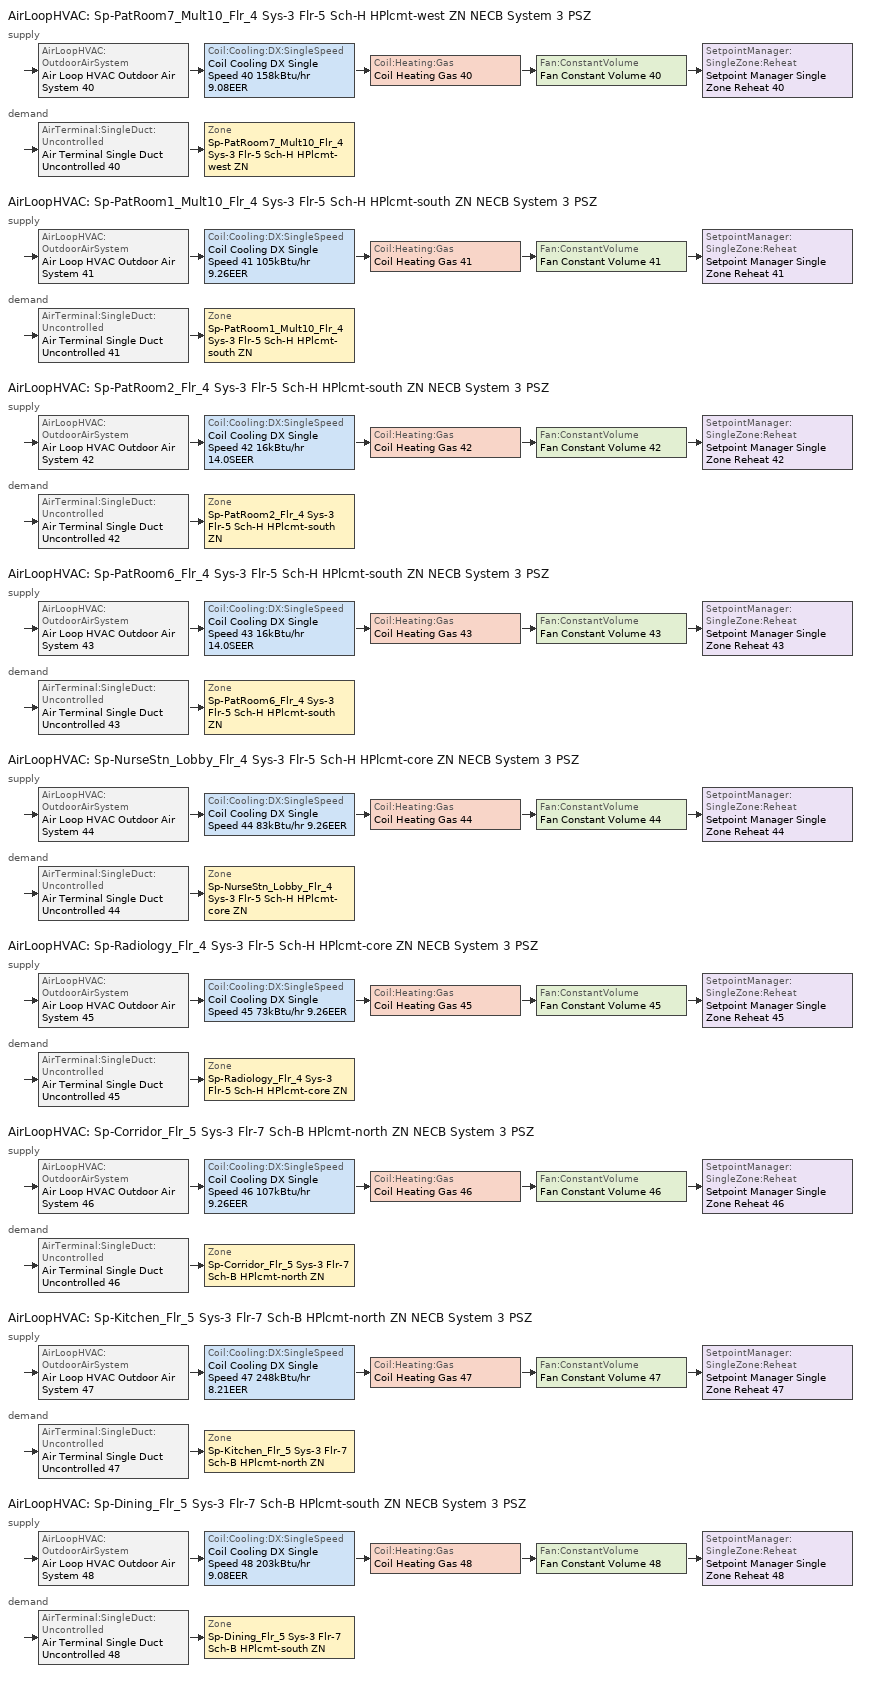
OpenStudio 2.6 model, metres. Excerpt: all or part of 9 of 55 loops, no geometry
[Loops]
AirLoopHVAC 'Sp-PatRoom7_Mult10_Flr_4 Sys-3 Flr-5 Sch-H HPlcmt-west ZN NECB System 3 PSZ'
 supply: AirLoopHVAC:OutdoorAirSystem 'Air Loop HVAC Outdoor Air System 40' > Coil:Cooling:DX:SingleSpeed 'Coil Cooling DX Single Speed 40 158kBtu/hr 9.08EER' > Coil:Heating:Gas 'Coil Heating Gas 40' > Fan:ConstantVolume 'Fan Constant Volume 40' > SetpointManager:SingleZone:Reheat 'Setpoint Manager Single Zone Reheat 40'
 demand: AirTerminal:SingleDuct:Uncontrolled 'Air Terminal Single Duct Uncontrolled 40' > Zone 'Sp-PatRoom7_Mult10_Flr_4 Sys-3 Flr-5 Sch-H HPlcmt-west ZN'
AirLoopHVAC 'Sp-PatRoom1_Mult10_Flr_4 Sys-3 Flr-5 Sch-H HPlcmt-south ZN NECB System 3 PSZ'
 supply: AirLoopHVAC:OutdoorAirSystem 'Air Loop HVAC Outdoor Air System 41' > Coil:Cooling:DX:SingleSpeed 'Coil Cooling DX Single Speed 41 105kBtu/hr 9.26EER' > Coil:Heating:Gas 'Coil Heating Gas 41' > Fan:ConstantVolume 'Fan Constant Volume 41' > SetpointManager:SingleZone:Reheat 'Setpoint Manager Single Zone Reheat 41'
 demand: AirTerminal:SingleDuct:Uncontrolled 'Air Terminal Single Duct Uncontrolled 41' > Zone 'Sp-PatRoom1_Mult10_Flr_4 Sys-3 Flr-5 Sch-H HPlcmt-south ZN'
AirLoopHVAC 'Sp-PatRoom2_Flr_4 Sys-3 Flr-5 Sch-H HPlcmt-south ZN NECB System 3 PSZ'
 supply: AirLoopHVAC:OutdoorAirSystem 'Air Loop HVAC Outdoor Air System 42' > Coil:Cooling:DX:SingleSpeed 'Coil Cooling DX Single Speed 42 16kBtu/hr 14.0SEER' > Coil:Heating:Gas 'Coil Heating Gas 42' > Fan:ConstantVolume 'Fan Constant Volume 42' > SetpointManager:SingleZone:Reheat 'Setpoint Manager Single Zone Reheat 42'
 demand: AirTerminal:SingleDuct:Uncontrolled 'Air Terminal Single Duct Uncontrolled 42' > Zone 'Sp-PatRoom2_Flr_4 Sys-3 Flr-5 Sch-H HPlcmt-south ZN'
AirLoopHVAC 'Sp-PatRoom6_Flr_4 Sys-3 Flr-5 Sch-H HPlcmt-south ZN NECB System 3 PSZ'
 supply: AirLoopHVAC:OutdoorAirSystem 'Air Loop HVAC Outdoor Air System 43' > Coil:Cooling:DX:SingleSpeed 'Coil Cooling DX Single Speed 43 16kBtu/hr 14.0SEER' > Coil:Heating:Gas 'Coil Heating Gas 43' > Fan:ConstantVolume 'Fan Constant Volume 43' > SetpointManager:SingleZone:Reheat 'Setpoint Manager Single Zone Reheat 43'
 demand: AirTerminal:SingleDuct:Uncontrolled 'Air Terminal Single Duct Uncontrolled 43' > Zone 'Sp-PatRoom6_Flr_4 Sys-3 Flr-5 Sch-H HPlcmt-south ZN'
AirLoopHVAC 'Sp-NurseStn_Lobby_Flr_4 Sys-3 Flr-5 Sch-H HPlcmt-core ZN NECB System 3 PSZ'
 supply: AirLoopHVAC:OutdoorAirSystem 'Air Loop HVAC Outdoor Air System 44' > Coil:Cooling:DX:SingleSpeed 'Coil Cooling DX Single Speed 44 83kBtu/hr 9.26EER' > Coil:Heating:Gas 'Coil Heating Gas 44' > Fan:ConstantVolume 'Fan Constant Volume 44' > SetpointManager:SingleZone:Reheat 'Setpoint Manager Single Zone Reheat 44'
 demand: AirTerminal:SingleDuct:Uncontrolled 'Air Terminal Single Duct Uncontrolled 44' > Zone 'Sp-NurseStn_Lobby_Flr_4 Sys-3 Flr-5 Sch-H HPlcmt-core ZN'
AirLoopHVAC 'Sp-Radiology_Flr_4 Sys-3 Flr-5 Sch-H HPlcmt-core ZN NECB System 3 PSZ'
 supply: AirLoopHVAC:OutdoorAirSystem 'Air Loop HVAC Outdoor Air System 45' > Coil:Cooling:DX:SingleSpeed 'Coil Cooling DX Single Speed 45 73kBtu/hr 9.26EER' > Coil:Heating:Gas 'Coil Heating Gas 45' > Fan:ConstantVolume 'Fan Constant Volume 45' > SetpointManager:SingleZone:Reheat 'Setpoint Manager Single Zone Reheat 45'
 demand: AirTerminal:SingleDuct:Uncontrolled 'Air Terminal Single Duct Uncontrolled 45' > Zone 'Sp-Radiology_Flr_4 Sys-3 Flr-5 Sch-H HPlcmt-core ZN'
AirLoopHVAC 'Sp-Corridor_Flr_5 Sys-3 Flr-7 Sch-B HPlcmt-north ZN NECB System 3 PSZ'
 supply: AirLoopHVAC:OutdoorAirSystem 'Air Loop HVAC Outdoor Air System 46' > Coil:Cooling:DX:SingleSpeed 'Coil Cooling DX Single Speed 46 107kBtu/hr 9.26EER' > Coil:Heating:Gas 'Coil Heating Gas 46' > Fan:ConstantVolume 'Fan Constant Volume 46' > SetpointManager:SingleZone:Reheat 'Setpoint Manager Single Zone Reheat 46'
 demand: AirTerminal:SingleDuct:Uncontrolled 'Air Terminal Single Duct Uncontrolled 46' > Zone 'Sp-Corridor_Flr_5 Sys-3 Flr-7 Sch-B HPlcmt-north ZN'
AirLoopHVAC 'Sp-Kitchen_Flr_5 Sys-3 Flr-7 Sch-B HPlcmt-north ZN NECB System 3 PSZ'
 supply: AirLoopHVAC:OutdoorAirSystem 'Air Loop HVAC Outdoor Air System 47' > Coil:Cooling:DX:SingleSpeed 'Coil Cooling DX Single Speed 47 248kBtu/hr 8.21EER' > Coil:Heating:Gas 'Coil Heating Gas 47' > Fan:ConstantVolume 'Fan Constant Volume 47' > SetpointManager:SingleZone:Reheat 'Setpoint Manager Single Zone Reheat 47'
 demand: AirTerminal:SingleDuct:Uncontrolled 'Air Terminal Single Duct Uncontrolled 47' > Zone 'Sp-Kitchen_Flr_5 Sys-3 Flr-7 Sch-B HPlcmt-north ZN'
AirLoopHVAC 'Sp-Dining_Flr_5 Sys-3 Flr-7 Sch-B HPlcmt-south ZN NECB System 3 PSZ'
 supply: AirLoopHVAC:OutdoorAirSystem 'Air Loop HVAC Outdoor Air System 48' > Coil:Cooling:DX:SingleSpeed 'Coil Cooling DX Single Speed 48 203kBtu/hr 9.08EER' > Coil:Heating:Gas 'Coil Heating Gas 48' > Fan:ConstantVolume 'Fan Constant Volume 48' > SetpointManager:SingleZone:Reheat 'Setpoint Manager Single Zone Reheat 48'
 demand: AirTerminal:SingleDuct:Uncontrolled 'Air Terminal Single Duct Uncontrolled 48' > Zone 'Sp-Dining_Flr_5 Sys-3 Flr-7 Sch-B HPlcmt-south ZN'
[Sizing:Zone] Zone Cooling Design Supply Air Temperature Input Method=SupplyAirTemperature; Zone Cooling Design Supply Air Temperature {C}=13; Zone Cooling Design Supply Air Temperature Difference {deltaC}=11.11; Zone Heating Design Supply Air Temperature Input Method=SupplyAirTemperature; Zone Heating Design Supply Air Temperature {C}=43; Zone Heating Design Supply Air Temperature Difference {deltaC}=11.11; Zone Cooling Design Supply Air Humidity Ratio {kg-H2O/kg-air}=0.0085; Zone Heating Design Supply Air Humidity Ratio {kg-H2O/kg-air}=0.008; Zone Heating Sizing Factor=1.3; Zone Cooling Sizing Factor=1.1; Cooling Design Air Flow Method=DesignDay; Heating Design Air Flow Method=DesignDay; Account for Dedicated Outdoor Air System=No; Dedicated Outdoor Air System Control Strategy=NeutralSupplyAir; Dedicated Outdoor Air Low Setpoint Temperature for Design {C}=autosize; Dedicated Outdoor Air High Setpoint Temperature for Design {C}=autosize
Sp-PatRoom7_Mult10_Flr_4 Sys-3 Flr-5 Sch-H HPlcmt-west ZN; Sp-PatRoom1_Mult10_Flr_4 Sys-3 Flr-5 Sch-H HPlcmt-south ZN; Sp-PatRoom2_Flr_4 Sys-3 Flr-5 Sch-H HPlcmt-south ZN; Sp-PatRoom6_Flr_4 Sys-3 Flr-5 Sch-H HPlcmt-south ZN; Sp-NurseStn_Lobby_Flr_4 Sys-3 Flr-5 Sch-H HPlcmt-core ZN; Sp-Radiology_Flr_4 Sys-3 Flr-5 Sch-H HPlcmt-core ZN; Sp-Corridor_Flr_5 Sys-3 Flr-7 Sch-B HPlcmt-north ZN; Sp-Kitchen_Flr_5 Sys-3 Flr-7 Sch-B HPlcmt-north ZN; Sp-Dining_Flr_5 Sys-3 Flr-7 Sch-B HPlcmt-south ZN
[Zone equipment]
Sp-PatRoom7_Mult10_Flr_4 Sys-3 Flr-5 Sch-H HPlcmt-west ZN: Air Terminal Single Duct Uncontrolled 40, Zone HVAC Baseboard Convective Water 40
Sp-PatRoom1_Mult10_Flr_4 Sys-3 Flr-5 Sch-H HPlcmt-south ZN: Air Terminal Single Duct Uncontrolled 41, Zone HVAC Baseboard Convective Water 41
Sp-PatRoom2_Flr_4 Sys-3 Flr-5 Sch-H HPlcmt-south ZN: Air Terminal Single Duct Uncontrolled 42, Zone HVAC Baseboard Convective Water 42
Sp-PatRoom6_Flr_4 Sys-3 Flr-5 Sch-H HPlcmt-south ZN: Air Terminal Single Duct Uncontrolled 43, Zone HVAC Baseboard Convective Water 43
Sp-NurseStn_Lobby_Flr_4 Sys-3 Flr-5 Sch-H HPlcmt-core ZN: Air Terminal Single Duct Uncontrolled 44, Zone HVAC Baseboard Convective Water 44
Sp-Radiology_Flr_4 Sys-3 Flr-5 Sch-H HPlcmt-core ZN: Air Terminal Single Duct Uncontrolled 45, Zone HVAC Baseboard Convective Water 45
Sp-Corridor_Flr_5 Sys-3 Flr-7 Sch-B HPlcmt-north ZN: Air Terminal Single Duct Uncontrolled 46, Zone HVAC Baseboard Convective Water 46
Sp-Kitchen_Flr_5 Sys-3 Flr-7 Sch-B HPlcmt-north ZN: Air Terminal Single Duct Uncontrolled 47, Zone HVAC Baseboard Convective Water 47
Sp-Dining_Flr_5 Sys-3 Flr-7 Sch-B HPlcmt-south ZN: Air Terminal Single Duct Uncontrolled 48, Zone HVAC Baseboard Convective Water 48
[AirLoopHVAC] Design Supply Air Flow Rate {m3/s}=AutoSize
Name | Availability Schedule
Sp-PatRoom7_Mult10_Flr_4 Sys-3 Flr-5 Sch-H HPlcmt-west ZN NECB System 3 PSZ | Sp-PatRoom7_Mult10_Flr_4 Sys-3 Flr-5 Sch-H HPlcmt-west ZN NECB System 3 PSZ Occ Sch
Sp-PatRoom1_Mult10_Flr_4 Sys-3 Flr-5 Sch-H HPlcmt-south ZN NECB System 3 PSZ | Sp-PatRoom1_Mult10_Flr_4 Sys-3 Flr-5 Sch-H HPlcmt-south ZN NECB System 3 PSZ Occ Sch
Sp-PatRoom2_Flr_4 Sys-3 Flr-5 Sch-H HPlcmt-south ZN NECB System 3 PSZ; Sp-PatRoom6_Flr_4 Sys-3 Flr-5 Sch-H HPlcmt-south ZN NECB System 3 PSZ | Always On Discrete
Sp-NurseStn_Lobby_Flr_4 Sys-3 Flr-5 Sch-H HPlcmt-core ZN NECB System 3 PSZ | Sp-NurseStn_Lobby_Flr_4 Sys-3 Flr-5 Sch-H HPlcmt-core ZN NECB System 3 PSZ Occ Sch
Sp-Radiology_Flr_4 Sys-3 Flr-5 Sch-H HPlcmt-core ZN NECB System 3 PSZ | Sp-Radiology_Flr_4 Sys-3 Flr-5 Sch-H HPlcmt-core ZN NECB System 3 PSZ Occ Sch
Sp-Corridor_Flr_5 Sys-3 Flr-7 Sch-B HPlcmt-north ZN NECB System 3 PSZ | Sp-Corridor_Flr_5 Sys-3 Flr-7 Sch-B HPlcmt-north ZN NECB System 3 PSZ Occ Sch
Sp-Kitchen_Flr_5 Sys-3 Flr-7 Sch-B HPlcmt-north ZN NECB System 3 PSZ | Sp-Kitchen_Flr_5 Sys-3 Flr-7 Sch-B HPlcmt-north ZN NECB System 3 PSZ Occ Sch
Sp-Dining_Flr_5 Sys-3 Flr-7 Sch-B HPlcmt-south ZN NECB System 3 PSZ | Sp-Dining_Flr_5 Sys-3 Flr-7 Sch-B HPlcmt-south ZN NECB System 3 PSZ Occ Sch
[Sizing:System] Type of Load to Size On=Sensible; Design Outdoor Air Flow Rate {m3/s}=Autosize; Minimum System Air Flow Ratio=1; Preheat Design Temperature {C}=7; Preheat Design Humidity Ratio {kg-H2O/kg-Air}=0.008; Precool Design Temperature {C}=13; Precool Design Humidity Ratio {kg-H2O/kg-Air}=0.008; Central Cooling Design Supply Air Temperature {C}=13; Central Heating Design Supply Air Temperature {C}=43; Sizing Option=NonCoincident; 100% Outdoor Air in Cooling=No; 100% Outdoor Air in Heating=No; Central Cooling Design Supply Air Humidity Ratio {kg-H2O/kg-Air}=0.0085; Central Heating Design Supply Air Humidity Ratio {kg-H2O/kg-Air}=0.008; Cooling Design Air Flow Method=DesignDay; Cooling Design Air Flow Rate {m3/s}=0; Heating Design Air Flow Method=DesignDay; Heating Design Air Flow Rate {m3/s}=0; System Outdoor Air Method=ZoneSum; Zone Maximum Outdoor Air Fraction=1; Cooling Supply Air Flow Rate Per Floor Area {m3/s-m2}=0.00996765; Cooling Fraction of Autosized Cooling Supply Air Flow Rate=1; Cooling Supply Air Flow Rate Per Unit Cooling Capacity {m3/s-W}=3.94755e-05; Heating Supply Air Flow Rate Per Floor Area {m3/s-m2}=0.00996765; Heating Fraction of Autosized Heating Supply Air Flow Rate=1; Heating Fraction of Autosized Cooling Supply Air Flow Rate=1; Heating Supply Air Flow Rate Per Unit Heating Capacity {m3/s-W}=3.15882e-05; Cooling Design Capacity Method=CoolingDesignCapacity; Cooling Design Capacity {W}=autosize; Cooling Design Capacity Per Floor Area {W/m2}=234.7; Fraction of Autosized Cooling Design Capacity=1; Heating Design Capacity Method=HeatingDesignCapacity; Heating Design Capacity {W}=autosize; Heating Design Capacity Per Floor Area {W/m2}=157; Fraction of Autosized Heating Design Capacity=1; Central Cooling Capacity Control Method=OnOff
Sp-PatRoom7_Mult10_Flr_4 Sys-3 Flr-5 Sch-H HPlcmt-west ZN NECB System 3 PSZ; Sp-PatRoom1_Mult10_Flr_4 Sys-3 Flr-5 Sch-H HPlcmt-south ZN NECB System 3 PSZ; Sp-PatRoom2_Flr_4 Sys-3 Flr-5 Sch-H HPlcmt-south ZN NECB System 3 PSZ; Sp-PatRoom6_Flr_4 Sys-3 Flr-5 Sch-H HPlcmt-south ZN NECB System 3 PSZ; Sp-NurseStn_Lobby_Flr_4 Sys-3 Flr-5 Sch-H HPlcmt-core ZN NECB System 3 PSZ; Sp-Radiology_Flr_4 Sys-3 Flr-5 Sch-H HPlcmt-core ZN NECB System 3 PSZ; Sp-Corridor_Flr_5 Sys-3 Flr-7 Sch-B HPlcmt-north ZN NECB System 3 PSZ; Sp-Kitchen_Flr_5 Sys-3 Flr-7 Sch-B HPlcmt-north ZN NECB System 3 PSZ; Sp-Dining_Flr_5 Sys-3 Flr-7 Sch-B HPlcmt-south ZN NECB System 3 PSZ
[Fan:ConstantVolume] Availability Schedule=Always On Discrete; Fan Efficiency=0.39975; Pressure Rise {Pa}=640; Maximum Flow Rate {m3/s}=AutoSize; Motor Efficiency=0.615
Fan Constant Volume 40; Fan Constant Volume 41; Fan Constant Volume 42; Fan Constant Volume 43; Fan Constant Volume 44; Fan Constant Volume 45; Fan Constant Volume 46; Fan Constant Volume 47; Fan Constant Volume 48
[Coil:Heating:Gas] Availability Schedule=Always On Discrete; Nominal Capacity {W}=AutoSize; Parasitic Electric Load {W}=0; Part Load Fraction Correlation Curve=FURNACE-EFFPLR-NECB2011; Parasitic Gas Load {W}=0
Name | Gas Burner Efficiency
Coil Heating Gas 40; Coil Heating Gas 44; Coil Heating Gas 45; Coil Heating Gas 47; Coil Heating Gas 48 | 0.81
Coil Heating Gas 41; Coil Heating Gas 42; Coil Heating Gas 43; Coil Heating Gas 46 | 0.924
[Coil:Cooling:DX:SingleSpeed] Availability Schedule=Always On Discrete; Rated Total Cooling Capacity {W}=autosize; Rated Sensible Heat Ratio=autosize; Rated Air Flow Rate {m3/s}=autosize; Rated Evaporator Fan Power Per Volume Flow Rate {W/(m3/s)}=773.3; Total Cooling Capacity Function of Temperature Curve=DXCOOL-NECB2011-REF-CAPFT; Total Cooling Capacity Function of Flow Fraction Curve=DXCOOL-NECB2011-REF-CAPFFLOW; Energy Input Ratio Function of Temperature Curve=DXCOOL-NECB2011-REF-COOLEIRFT; Energy Input Ratio Function of Flow Fraction Curve=DXCOOL-NECB2011-REF-COOLEIRFFLOW; Part Load Fraction Correlation Curve=DXCOOL-NECB2011-REF-COOLPLFFPLR; Condenser Type=AirCooled; Evaporative Condenser Effectiveness=0; Evaporative Condenser Air Flow Rate {m3/s}=Autosize; Evaporative Condenser Pump Rated Power Consumption {W}=Autosize; Crankcase Heater Capacity {W}=0; Maximum Outdoor Dry-Bulb Temperature for Crankcase Heater Operation {C}=0; Basin Heater Capacity {W/K}=0; Basin Heater Setpoint Temperature {C}=10
Name | Rated COP {W/W}
Coil Cooling DX Single Speed 40 158kBtu/hr 9.08EER | 3.18181
Coil Cooling DX Single Speed 41 105kBtu/hr 9.26EER | 3.20631
Coil Cooling DX Single Speed 42 16kBtu/hr 14.0SEER; Coil Cooling DX Single Speed 43 16kBtu/hr 14.0SEER | 3.8248
Coil Cooling DX Single Speed 44 83kBtu/hr 9.26EER | 3.19031
Coil Cooling DX Single Speed 45 73kBtu/hr 9.26EER | 3.18289
Coil Cooling DX Single Speed 46 107kBtu/hr 9.26EER | 3.20787
Coil Cooling DX Single Speed 47 248kBtu/hr 8.21EER | 2.93456
Coil Cooling DX Single Speed 48 203kBtu/hr 9.08EER | 3.21349
[Controller:OutdoorAir] Minimum Outdoor Air Flow Rate {m3/s}=autosize; Maximum Outdoor Air Flow Rate {m3/s}=Autosize; Economizer Control Action Type=ModulateFlow; Lockout Type=NoLockout; Minimum Limit Type=FixedMinimum; High Humidity Control=No
Name | Economizer Control Type | Minimum Outdoor Air Schedule | Controller Mechanical Ventilation | Heat Recovery Bypass Control Type | Economizer Maximum Limit Dry-Bulb Temperature {C} | Economizer Maximum Limit Enthalpy {J/kg} | Economizer Minimum Limit Dry-Bulb Temperature {C}
Controller Outdoor Air 40 | DifferentialEnthalpy | Sp-PatRoom7_Mult10_Flr_4 Sys-3 Flr-5 Sch-H HPlcmt-west ZN NECB System 3 PSZ Occ Sch | Controller Mechanical Ventilation 40 | BypassWhenWithinEconomizerLimits
Controller Outdoor Air 41 | DifferentialEnthalpy | Sp-PatRoom1_Mult10_Flr_4 Sys-3 Flr-5 Sch-H HPlcmt-south ZN NECB System 3 PSZ Occ Sch | Controller Mechanical Ventilation 41 | BypassWhenWithinEconomizerLimits
Controller Outdoor Air 42 | NoEconomizer | Always On Discrete | Controller Mechanical Ventilation 42 | BypassWhenWithinEconomizerLimits | 28 | 64000 | -100
Controller Outdoor Air 43 | NoEconomizer | Always On Discrete | Controller Mechanical Ventilation 43 | BypassWhenWithinEconomizerLimits | 28 | 64000 | -100
Controller Outdoor Air 44 | DifferentialEnthalpy | Sp-NurseStn_Lobby_Flr_4 Sys-3 Flr-5 Sch-H HPlcmt-core ZN NECB System 3 PSZ Occ Sch | Controller Mechanical Ventilation 44 | BypassWhenWithinEconomizerLimits
Controller Outdoor Air 45 | DifferentialEnthalpy | Sp-Radiology_Flr_4 Sys-3 Flr-5 Sch-H HPlcmt-core ZN NECB System 3 PSZ Occ Sch | Controller Mechanical Ventilation 45 | BypassWhenWithinEconomizerLimits
Controller Outdoor Air 46 | DifferentialEnthalpy | Sp-Corridor_Flr_5 Sys-3 Flr-7 Sch-B HPlcmt-north ZN NECB System 3 PSZ Occ Sch | Controller Mechanical Ventilation 46 | BypassWhenWithinEconomizerLimits
Controller Outdoor Air 47 | DifferentialEnthalpy | Sp-Kitchen_Flr_5 Sys-3 Flr-7 Sch-B HPlcmt-north ZN NECB System 3 PSZ Occ Sch | Controller Mechanical Ventilation 47 | BypassWhenWithinEconomizerLimits
Controller Outdoor Air 48 | DifferentialEnthalpy | Sp-Dining_Flr_5 Sys-3 Flr-7 Sch-B HPlcmt-south ZN NECB System 3 PSZ Occ Sch | Controller Mechanical Ventilation 48 | BypassWhenOAFlowGreaterThanMinimum
[Controller:MechanicalVentilation] Availability Schedule=Always On Discrete; System Outdoor Air Method=ZoneSum
Controller Mechanical Ventilation 40; Controller Mechanical Ventilation 41; Controller Mechanical Ventilation 42; Controller Mechanical Ventilation 43; Controller Mechanical Ventilation 44; Controller Mechanical Ventilation 45; Controller Mechanical Ventilation 46; Controller Mechanical Ventilation 47; Controller Mechanical Ventilation 48
[AirLoopHVAC:OutdoorAirSystem]
Name | Controller
Air Loop HVAC Outdoor Air System 40 | Controller Outdoor Air 40
Air Loop HVAC Outdoor Air System 41 | Controller Outdoor Air 41
Air Loop HVAC Outdoor Air System 42 | Controller Outdoor Air 42
Air Loop HVAC Outdoor Air System 43 | Controller Outdoor Air 43
Air Loop HVAC Outdoor Air System 44 | Controller Outdoor Air 44
Air Loop HVAC Outdoor Air System 45 | Controller Outdoor Air 45
Air Loop HVAC Outdoor Air System 46 | Controller Outdoor Air 46
Air Loop HVAC Outdoor Air System 47 | Controller Outdoor Air 47
Air Loop HVAC Outdoor Air System 48 | Controller Outdoor Air 48
[SetpointManager:SingleZone:Reheat] Minimum Supply Air Temperature {C}=13; Maximum Supply Air Temperature {C}=43
Name | Control Zone
Setpoint Manager Single Zone Reheat 40 | Sp-PatRoom7_Mult10_Flr_4 Sys-3 Flr-5 Sch-H HPlcmt-west ZN
Setpoint Manager Single Zone Reheat 41 | Sp-PatRoom1_Mult10_Flr_4 Sys-3 Flr-5 Sch-H HPlcmt-south ZN
Setpoint Manager Single Zone Reheat 42 | Sp-PatRoom2_Flr_4 Sys-3 Flr-5 Sch-H HPlcmt-south ZN
Setpoint Manager Single Zone Reheat 43 | Sp-PatRoom6_Flr_4 Sys-3 Flr-5 Sch-H HPlcmt-south ZN
Setpoint Manager Single Zone Reheat 44 | Sp-NurseStn_Lobby_Flr_4 Sys-3 Flr-5 Sch-H HPlcmt-core ZN
Setpoint Manager Single Zone Reheat 45 | Sp-Radiology_Flr_4 Sys-3 Flr-5 Sch-H HPlcmt-core ZN
Setpoint Manager Single Zone Reheat 46 | Sp-Corridor_Flr_5 Sys-3 Flr-7 Sch-B HPlcmt-north ZN
Setpoint Manager Single Zone Reheat 47 | Sp-Kitchen_Flr_5 Sys-3 Flr-7 Sch-B HPlcmt-north ZN
Setpoint Manager Single Zone Reheat 48 | Sp-Dining_Flr_5 Sys-3 Flr-7 Sch-B HPlcmt-south ZN
[AirTerminal:SingleDuct:Uncontrolled] Availability Schedule=Always On Discrete; Maximum Air Flow Rate {m3/s}=AutoSize
Air Terminal Single Duct Uncontrolled 40; Air Terminal Single Duct Uncontrolled 41; Air Terminal Single Duct Uncontrolled 42; Air Terminal Single Duct Uncontrolled 43; Air Terminal Single Duct Uncontrolled 44; Air Terminal Single Duct Uncontrolled 45; Air Terminal Single Duct Uncontrolled 46; Air Terminal Single Duct Uncontrolled 47; Air Terminal Single Duct Uncontrolled 48
[Schedule:Ruleset]
Name | Default Day Schedule | Summer Design Day Schedule | Winter Design Day Schedule
Sp-Corridor_Flr_5 Sys-3 Flr-7 Sch-B HPlcmt-north ZN NECB System 3 PSZ Occ Sch | Sp-Corridor_Flr_5 Sys-3 Flr-7 Sch-B HPlcmt-north ZN NECB System 3 PSZ Occ Sch Default | Sp-Corridor_Flr_5 Sys-3 Flr-7 Sch-B HPlcmt-north ZN NECB System 3 PSZ Occ Sch Summer Design Day | Sp-Corridor_Flr_5 Sys-3 Flr-7 Sch-B HPlcmt-north ZN NECB System 3 PSZ Occ Sch Winter Design Day
Sp-Dining_Flr_5 Sys-3 Flr-7 Sch-B HPlcmt-south ZN NECB System 3 PSZ Occ Sch | Sp-Dining_Flr_5 Sys-3 Flr-7 Sch-B HPlcmt-south ZN NECB System 3 PSZ Occ Sch Default | Sp-Dining_Flr_5 Sys-3 Flr-7 Sch-B HPlcmt-south ZN NECB System 3 PSZ Occ Sch Summer Design Day | Sp-Dining_Flr_5 Sys-3 Flr-7 Sch-B HPlcmt-south ZN NECB System 3 PSZ Occ Sch Winter Design Day
Sp-Kitchen_Flr_5 Sys-3 Flr-7 Sch-B HPlcmt-north ZN NECB System 3 PSZ Occ Sch | Sp-Kitchen_Flr_5 Sys-3 Flr-7 Sch-B HPlcmt-north ZN NECB System 3 PSZ Occ Sch Default | Sp-Kitchen_Flr_5 Sys-3 Flr-7 Sch-B HPlcmt-north ZN NECB System 3 PSZ Occ Sch Summer Design Day | Sp-Kitchen_Flr_5 Sys-3 Flr-7 Sch-B HPlcmt-north ZN NECB System 3 PSZ Occ Sch Winter Design Day
Sp-NurseStn_Lobby_Flr_4 Sys-3 Flr-5 Sch-H HPlcmt-core ZN NECB System 3 PSZ Occ Sch | Sp-NurseStn_Lobby_Flr_4 Sys-3 Flr-5 Sch-H HPlcmt-core ZN NECB System 3 PSZ Occ Sch Default | Sp-NurseStn_Lobby_Flr_4 Sys-3 Flr-5 Sch-H HPlcmt-core ZN NECB System 3 PSZ Occ Sch Summer Design Day | Sp-NurseStn_Lobby_Flr_4 Sys-3 Flr-5 Sch-H HPlcmt-core ZN NECB System 3 PSZ Occ Sch Winter Design Day
Sp-PatRoom1_Mult10_Flr_4 Sys-3 Flr-5 Sch-H HPlcmt-south ZN NECB System 3 PSZ Occ Sch | Sp-PatRoom1_Mult10_Flr_4 Sys-3 Flr-5 Sch-H HPlcmt-south ZN NECB System 3 PSZ Occ Sch Default | Sp-PatRoom1_Mult10_Flr_4 Sys-3 Flr-5 Sch-H HPlcmt-south ZN NECB System 3 PSZ Occ Sch Summer Design Day | Sp-PatRoom1_Mult10_Flr_4 Sys-3 Flr-5 Sch-H HPlcmt-south ZN NECB System 3 PSZ Occ Sch Winter Design Day
Sp-PatRoom7_Mult10_Flr_4 Sys-3 Flr-5 Sch-H HPlcmt-west ZN NECB System 3 PSZ Occ Sch | Sp-PatRoom7_Mult10_Flr_4 Sys-3 Flr-5 Sch-H HPlcmt-west ZN NECB System 3 PSZ Occ Sch Default | Sp-PatRoom7_Mult10_Flr_4 Sys-3 Flr-5 Sch-H HPlcmt-west ZN NECB System 3 PSZ Occ Sch Summer Design Day | Sp-PatRoom7_Mult10_Flr_4 Sys-3 Flr-5 Sch-H HPlcmt-west ZN NECB System 3 PSZ Occ Sch Winter Design Day
Sp-Radiology_Flr_4 Sys-3 Flr-5 Sch-H HPlcmt-core ZN NECB System 3 PSZ Occ Sch | Sp-Radiology_Flr_4 Sys-3 Flr-5 Sch-H HPlcmt-core ZN NECB System 3 PSZ Occ Sch Default | Sp-Radiology_Flr_4 Sys-3 Flr-5 Sch-H HPlcmt-core ZN NECB System 3 PSZ Occ Sch Summer Design Day | Sp-Radiology_Flr_4 Sys-3 Flr-5 Sch-H HPlcmt-core ZN NECB System 3 PSZ Occ Sch Winter Design Day
[Schedule:Day]
Sp-Corridor_Flr_5 Sys-3 Flr-7 Sch-B HPlcmt-north ZN NECB System 3 PSZ Occ Sch Default; Sp-Corridor_Flr_5 Sys-3 Flr-7 Sch-B HPlcmt-north ZN NECB System 3 PSZ Occ Sch Winter Design Day; Sp-Corridor_Flr_5 Sys-3 Flr-7 Sch-B HPlcmt-north ZN NECB System 3 PSZ Occ Sch Summer Design Day; Sp-Dining_Flr_5 Sys-3 Flr-7 Sch-B HPlcmt-south ZN NECB System 3 PSZ Occ Sch Default; Sp-Dining_Flr_5 Sys-3 Flr-7 Sch-B HPlcmt-south ZN NECB System 3 PSZ Occ Sch Winter Design Day; Sp-Dining_Flr_5 Sys-3 Flr-7 Sch-B HPlcmt-south ZN NECB System 3 PSZ Occ Sch Summer Design Day; Sp-Kitchen_Flr_5 Sys-3 Flr-7 Sch-B HPlcmt-north ZN NECB System 3 PSZ Occ Sch Default; Sp-Kitchen_Flr_5 Sys-3 Flr-7 Sch-B HPlcmt-north ZN NECB System 3 PSZ Occ Sch Winter Design Day; Sp-Kitchen_Flr_5 Sys-3 Flr-7 Sch-B HPlcmt-north ZN NECB System 3 PSZ Occ Sch Summer Design Day; Sp-NurseStn_Lobby_Flr_4 Sys-3 Flr-5 Sch-H HPlcmt-core ZN NECB System 3 PSZ Occ Sch Default; Sp-NurseStn_Lobby_Flr_4 Sys-3 Flr-5 Sch-H HPlcmt-core ZN NECB System 3 PSZ Occ Sch Winter Design Day; Sp-NurseStn_Lobby_Flr_4 Sys-3 Flr-5 Sch-H HPlcmt-core ZN NECB System 3 PSZ Occ Sch Summer Design Day; Sp-NurseStn_Lobby_Flr_4 Sys-3 Flr-5 Sch-H HPlcmt-core ZN NECB System 3 PSZ Occ Sch Monday; Sp-NurseStn_Lobby_Flr_4 Sys-3 Flr-5 Sch-H HPlcmt-core ZN NECB System 3 PSZ Occ Sch Tuesday; Sp-NurseStn_Lobby_Flr_4 Sys-3 Flr-5 Sch-H HPlcmt-core ZN NECB System 3 PSZ Occ Sch Wednesday; Sp-NurseStn_Lobby_Flr_4 Sys-3 Flr-5 Sch-H HPlcmt-core ZN NECB System 3 PSZ Occ Sch Thursday; Sp-NurseStn_Lobby_Flr_4 Sys-3 Flr-5 Sch-H HPlcmt-core ZN NECB System 3 PSZ Occ Sch Friday; Sp-NurseStn_Lobby_Flr_4 Sys-3 Flr-5 Sch-H HPlcmt-core ZN NECB System 3 PSZ Occ Sch Saturday; Sp-NurseStn_Lobby_Flr_4 Sys-3 Flr-5 Sch-H HPlcmt-core ZN NECB System 3 PSZ Occ Sch Sunday; Sp-PatRoom1_Mult10_Flr_4 Sys-3 Flr-5 Sch-H HPlcmt-south ZN NECB System 3 PSZ Occ Sch Default; Sp-PatRoom1_Mult10_Flr_4 Sys-3 Flr-5 Sch-H HPlcmt-south ZN NECB System 3 PSZ Occ Sch Winter Design Day; Sp-PatRoom1_Mult10_Flr_4 Sys-3 Flr-5 Sch-H HPlcmt-south ZN NECB System 3 PSZ Occ Sch Summer Design Day; Sp-PatRoom1_Mult10_Flr_4 Sys-3 Flr-5 Sch-H HPlcmt-south ZN NECB System 3 PSZ Occ Sch Monday; Sp-PatRoom1_Mult10_Flr_4 Sys-3 Flr-5 Sch-H HPlcmt-south ZN NECB System 3 PSZ Occ Sch Tuesday; Sp-PatRoom1_Mult10_Flr_4 Sys-3 Flr-5 Sch-H HPlcmt-south ZN NECB System 3 PSZ Occ Sch Wednesday; Sp-PatRoom1_Mult10_Flr_4 Sys-3 Flr-5 Sch-H HPlcmt-south ZN NECB System 3 PSZ Occ Sch Thursday; Sp-PatRoom1_Mult10_Flr_4 Sys-3 Flr-5 Sch-H HPlcmt-south ZN NECB System 3 PSZ Occ Sch Friday; Sp-PatRoom1_Mult10_Flr_4 Sys-3 Flr-5 Sch-H HPlcmt-south ZN NECB System 3 PSZ Occ Sch Saturday; Sp-PatRoom1_Mult10_Flr_4 Sys-3 Flr-5 Sch-H HPlcmt-south ZN NECB System 3 PSZ Occ Sch Sunday; Sp-PatRoom7_Mult10_Flr_4 Sys-3 Flr-5 Sch-H HPlcmt-west ZN NECB System 3 PSZ Occ Sch Default; Sp-PatRoom7_Mult10_Flr_4 Sys-3 Flr-5 Sch-H HPlcmt-west ZN NECB System 3 PSZ Occ Sch Winter Design Day; Sp-PatRoom7_Mult10_Flr_4 Sys-3 Flr-5 Sch-H HPlcmt-west ZN NECB System 3 PSZ Occ Sch Summer Design Day; Sp-PatRoom7_Mult10_Flr_4 Sys-3 Flr-5 Sch-H HPlcmt-west ZN NECB System 3 PSZ Occ Sch Monday; Sp-PatRoom7_Mult10_Flr_4 Sys-3 Flr-5 Sch-H HPlcmt-west ZN NECB System 3 PSZ Occ Sch Tuesday; Sp-PatRoom7_Mult10_Flr_4 Sys-3 Flr-5 Sch-H HPlcmt-west ZN NECB System 3 PSZ Occ Sch Wednesday; Sp-PatRoom7_Mult10_Flr_4 Sys-3 Flr-5 Sch-H HPlcmt-west ZN NECB System 3 PSZ Occ Sch Thursday; Sp-PatRoom7_Mult10_Flr_4 Sys-3 Flr-5 Sch-H HPlcmt-west ZN NECB System 3 PSZ Occ Sch Friday; Sp-PatRoom7_Mult10_Flr_4 Sys-3 Flr-5 Sch-H HPlcmt-west ZN NECB System 3 PSZ Occ Sch Saturday; Sp-PatRoom7_Mult10_Flr_4 Sys-3 Flr-5 Sch-H HPlcmt-west ZN NECB System 3 PSZ Occ Sch Sunday; Sp-Radiology_Flr_4 Sys-3 Flr-5 Sch-H HPlcmt-core ZN NECB System 3 PSZ Occ Sch Default; Sp-Radiology_Flr_4 Sys-3 Flr-5 Sch-H HPlcmt-core ZN NECB System 3 PSZ Occ Sch Winter Design Day; Sp-Radiology_Flr_4 Sys-3 Flr-5 Sch-H HPlcmt-core ZN NECB System 3 PSZ Occ Sch Summer Design Day; Sp-Radiology_Flr_4 Sys-3 Flr-5 Sch-H HPlcmt-core ZN NECB System 3 PSZ Occ Sch Monday; Sp-Radiology_Flr_4 Sys-3 Flr-5 Sch-H HPlcmt-core ZN NECB System 3 PSZ Occ Sch Tuesday; Sp-Radiology_Flr_4 Sys-3 Flr-5 Sch-H HPlcmt-core ZN NECB System 3 PSZ Occ Sch Wednesday; Sp-Radiology_Flr_4 Sys-3 Flr-5 Sch-H HPlcmt-core ZN NECB System 3 PSZ Occ Sch Thursday; Sp-Radiology_Flr_4 Sys-3 Flr-5 Sch-H HPlcmt-core ZN NECB System 3 PSZ Occ Sch Friday; Sp-Radiology_Flr_4 Sys-3 Flr-5 Sch-H HPlcmt-core ZN NECB System 3 PSZ Occ Sch Saturday; Sp-Radiology_Flr_4 Sys-3 Flr-5 Sch-H HPlcmt-core ZN NECB System 3 PSZ Occ Sch Sunday: 24, 0, 1
Sp-Corridor_Flr_5 Sys-3 Flr-7 Sch-B HPlcmt-north ZN NECB System 3 PSZ Occ Sch Monday; Sp-Corridor_Flr_5 Sys-3 Flr-7 Sch-B HPlcmt-north ZN NECB System 3 PSZ Occ Sch Tuesday; Sp-Corridor_Flr_5 Sys-3 Flr-7 Sch-B HPlcmt-north ZN NECB System 3 PSZ Occ Sch Wednesday; Sp-Corridor_Flr_5 Sys-3 Flr-7 Sch-B HPlcmt-north ZN NECB System 3 PSZ Occ Sch Thursday; Sp-Corridor_Flr_5 Sys-3 Flr-7 Sch-B HPlcmt-north ZN NECB System 3 PSZ Occ Sch Friday; Sp-Dining_Flr_5 Sys-3 Flr-7 Sch-B HPlcmt-south ZN NECB System 3 PSZ Occ Sch Monday; Sp-Dining_Flr_5 Sys-3 Flr-7 Sch-B HPlcmt-south ZN NECB System 3 PSZ Occ Sch Tuesday; Sp-Dining_Flr_5 Sys-3 Flr-7 Sch-B HPlcmt-south ZN NECB System 3 PSZ Occ Sch Wednesday; Sp-Dining_Flr_5 Sys-3 Flr-7 Sch-B HPlcmt-south ZN NECB System 3 PSZ Occ Sch Thursday; Sp-Dining_Flr_5 Sys-3 Flr-7 Sch-B HPlcmt-south ZN NECB System 3 PSZ Occ Sch Friday; Sp-Kitchen_Flr_5 Sys-3 Flr-7 Sch-B HPlcmt-north ZN NECB System 3 PSZ Occ Sch Monday; Sp-Kitchen_Flr_5 Sys-3 Flr-7 Sch-B HPlcmt-north ZN NECB System 3 PSZ Occ Sch Tuesday; Sp-Kitchen_Flr_5 Sys-3 Flr-7 Sch-B HPlcmt-north ZN NECB System 3 PSZ Occ Sch Wednesday; Sp-Kitchen_Flr_5 Sys-3 Flr-7 Sch-B HPlcmt-north ZN NECB System 3 PSZ Occ Sch Thursday; Sp-Kitchen_Flr_5 Sys-3 Flr-7 Sch-B HPlcmt-north ZN NECB System 3 PSZ Occ Sch Friday: 1, 0, 1, 10, 0, 0, 24, 0, 1
Sp-Corridor_Flr_5 Sys-3 Flr-7 Sch-B HPlcmt-north ZN NECB System 3 PSZ Occ Sch Saturday; Sp-Dining_Flr_5 Sys-3 Flr-7 Sch-B HPlcmt-south ZN NECB System 3 PSZ Occ Sch Saturday; Sp-Kitchen_Flr_5 Sys-3 Flr-7 Sch-B HPlcmt-north ZN NECB System 3 PSZ Occ Sch Saturday: 2, 0, 1, 10, 0, 0, 24, 0, 1
Sp-Corridor_Flr_5 Sys-3 Flr-7 Sch-B HPlcmt-north ZN NECB System 3 PSZ Occ Sch Sunday; Sp-Dining_Flr_5 Sys-3 Flr-7 Sch-B HPlcmt-south ZN NECB System 3 PSZ Occ Sch Sunday; Sp-Kitchen_Flr_5 Sys-3 Flr-7 Sch-B HPlcmt-north ZN NECB System 3 PSZ Occ Sch Sunday: 1, 0, 0, 2, 0, 1, 11, 0, 0, 23, 0, 1, 24, 0, 0
[Schedule:Rule] Date Specification Type=DateRange; Start Month=1; Start Day=1; End Month=12
Name | Schedule Ruleset | Rule Order | Day Schedule | Apply Monday | End Day | Apply Tuesday | Apply Wednesday | Apply Thursday | Apply Friday | Apply Saturday | Apply Sunday
Sp-Corridor_Flr_5 Sys-3 Flr-7 Sch-B HPlcmt-north ZN NECB System 3 PSZ Occ Sch Monday Rule | Sp-Corridor_Flr_5 Sys-3 Flr-7 Sch-B HPlcmt-north ZN NECB System 3 PSZ Occ Sch | 6 | Sp-Corridor_Flr_5 Sys-3 Flr-7 Sch-B HPlcmt-north ZN NECB System 3 PSZ Occ Sch Monday | Yes | 25
Sp-Corridor_Flr_5 Sys-3 Flr-7 Sch-B HPlcmt-north ZN NECB System 3 PSZ Occ Sch Tuesday Rule | Sp-Corridor_Flr_5 Sys-3 Flr-7 Sch-B HPlcmt-north ZN NECB System 3 PSZ Occ Sch | 5 | Sp-Corridor_Flr_5 Sys-3 Flr-7 Sch-B HPlcmt-north ZN NECB System 3 PSZ Occ Sch Tuesday |  | 26 | Yes
Sp-Corridor_Flr_5 Sys-3 Flr-7 Sch-B HPlcmt-north ZN NECB System 3 PSZ Occ Sch Wednesday Rule | Sp-Corridor_Flr_5 Sys-3 Flr-7 Sch-B HPlcmt-north ZN NECB System 3 PSZ Occ Sch | 4 | Sp-Corridor_Flr_5 Sys-3 Flr-7 Sch-B HPlcmt-north ZN NECB System 3 PSZ Occ Sch Wednesday |  | 27 |  | Yes
Sp-Corridor_Flr_5 Sys-3 Flr-7 Sch-B HPlcmt-north ZN NECB System 3 PSZ Occ Sch Thursday Rule | Sp-Corridor_Flr_5 Sys-3 Flr-7 Sch-B HPlcmt-north ZN NECB System 3 PSZ Occ Sch | 3 | Sp-Corridor_Flr_5 Sys-3 Flr-7 Sch-B HPlcmt-north ZN NECB System 3 PSZ Occ Sch Thursday |  | 28 |  |  | Yes
Sp-Corridor_Flr_5 Sys-3 Flr-7 Sch-B HPlcmt-north ZN NECB System 3 PSZ Occ Sch Friday Rule | Sp-Corridor_Flr_5 Sys-3 Flr-7 Sch-B HPlcmt-north ZN NECB System 3 PSZ Occ Sch | 2 | Sp-Corridor_Flr_5 Sys-3 Flr-7 Sch-B HPlcmt-north ZN NECB System 3 PSZ Occ Sch Friday |  | 29 |  |  |  | Yes
Sp-Corridor_Flr_5 Sys-3 Flr-7 Sch-B HPlcmt-north ZN NECB System 3 PSZ Occ Sch Saturday Rule | Sp-Corridor_Flr_5 Sys-3 Flr-7 Sch-B HPlcmt-north ZN NECB System 3 PSZ Occ Sch | 1 | Sp-Corridor_Flr_5 Sys-3 Flr-7 Sch-B HPlcmt-north ZN NECB System 3 PSZ Occ Sch Saturday |  | 30 |  |  |  |  | Yes
Sp-Corridor_Flr_5 Sys-3 Flr-7 Sch-B HPlcmt-north ZN NECB System 3 PSZ Occ Sch Sunday Rule | Sp-Corridor_Flr_5 Sys-3 Flr-7 Sch-B HPlcmt-north ZN NECB System 3 PSZ Occ Sch | 0 | Sp-Corridor_Flr_5 Sys-3 Flr-7 Sch-B HPlcmt-north ZN NECB System 3 PSZ Occ Sch Sunday |  | 31 |  |  |  |  |  | Yes
Sp-Dining_Flr_5 Sys-3 Flr-7 Sch-B HPlcmt-south ZN NECB System 3 PSZ Occ Sch Monday Rule | Sp-Dining_Flr_5 Sys-3 Flr-7 Sch-B HPlcmt-south ZN NECB System 3 PSZ Occ Sch | 6 | Sp-Dining_Flr_5 Sys-3 Flr-7 Sch-B HPlcmt-south ZN NECB System 3 PSZ Occ Sch Monday | Yes | 25
Sp-Dining_Flr_5 Sys-3 Flr-7 Sch-B HPlcmt-south ZN NECB System 3 PSZ Occ Sch Tuesday Rule | Sp-Dining_Flr_5 Sys-3 Flr-7 Sch-B HPlcmt-south ZN NECB System 3 PSZ Occ Sch | 5 | Sp-Dining_Flr_5 Sys-3 Flr-7 Sch-B HPlcmt-south ZN NECB System 3 PSZ Occ Sch Tuesday |  | 26 | Yes
Sp-Dining_Flr_5 Sys-3 Flr-7 Sch-B HPlcmt-south ZN NECB System 3 PSZ Occ Sch Wednesday Rule | Sp-Dining_Flr_5 Sys-3 Flr-7 Sch-B HPlcmt-south ZN NECB System 3 PSZ Occ Sch | 4 | Sp-Dining_Flr_5 Sys-3 Flr-7 Sch-B HPlcmt-south ZN NECB System 3 PSZ Occ Sch Wednesday |  | 27 |  | Yes
Sp-Dining_Flr_5 Sys-3 Flr-7 Sch-B HPlcmt-south ZN NECB System 3 PSZ Occ Sch Thursday Rule | Sp-Dining_Flr_5 Sys-3 Flr-7 Sch-B HPlcmt-south ZN NECB System 3 PSZ Occ Sch | 3 | Sp-Dining_Flr_5 Sys-3 Flr-7 Sch-B HPlcmt-south ZN NECB System 3 PSZ Occ Sch Thursday |  | 28 |  |  | Yes
Sp-Dining_Flr_5 Sys-3 Flr-7 Sch-B HPlcmt-south ZN NECB System 3 PSZ Occ Sch Friday Rule | Sp-Dining_Flr_5 Sys-3 Flr-7 Sch-B HPlcmt-south ZN NECB System 3 PSZ Occ Sch | 2 | Sp-Dining_Flr_5 Sys-3 Flr-7 Sch-B HPlcmt-south ZN NECB System 3 PSZ Occ Sch Friday |  | 29 |  |  |  | Yes
Sp-Dining_Flr_5 Sys-3 Flr-7 Sch-B HPlcmt-south ZN NECB System 3 PSZ Occ Sch Saturday Rule | Sp-Dining_Flr_5 Sys-3 Flr-7 Sch-B HPlcmt-south ZN NECB System 3 PSZ Occ Sch | 1 | Sp-Dining_Flr_5 Sys-3 Flr-7 Sch-B HPlcmt-south ZN NECB System 3 PSZ Occ Sch Saturday |  | 30 |  |  |  |  | Yes
Sp-Dining_Flr_5 Sys-3 Flr-7 Sch-B HPlcmt-south ZN NECB System 3 PSZ Occ Sch Sunday Rule | Sp-Dining_Flr_5 Sys-3 Flr-7 Sch-B HPlcmt-south ZN NECB System 3 PSZ Occ Sch | 0 | Sp-Dining_Flr_5 Sys-3 Flr-7 Sch-B HPlcmt-south ZN NECB System 3 PSZ Occ Sch Sunday |  | 31 |  |  |  |  |  | Yes
Sp-Kitchen_Flr_5 Sys-3 Flr-7 Sch-B HPlcmt-north ZN NECB System 3 PSZ Occ Sch Monday Rule | Sp-Kitchen_Flr_5 Sys-3 Flr-7 Sch-B HPlcmt-north ZN NECB System 3 PSZ Occ Sch | 6 | Sp-Kitchen_Flr_5 Sys-3 Flr-7 Sch-B HPlcmt-north ZN NECB System 3 PSZ Occ Sch Monday | Yes | 25
Sp-Kitchen_Flr_5 Sys-3 Flr-7 Sch-B HPlcmt-north ZN NECB System 3 PSZ Occ Sch Tuesday Rule | Sp-Kitchen_Flr_5 Sys-3 Flr-7 Sch-B HPlcmt-north ZN NECB System 3 PSZ Occ Sch | 5 | Sp-Kitchen_Flr_5 Sys-3 Flr-7 Sch-B HPlcmt-north ZN NECB System 3 PSZ Occ Sch Tuesday |  | 26 | Yes
Sp-Kitchen_Flr_5 Sys-3 Flr-7 Sch-B HPlcmt-north ZN NECB System 3 PSZ Occ Sch Wednesday Rule | Sp-Kitchen_Flr_5 Sys-3 Flr-7 Sch-B HPlcmt-north ZN NECB System 3 PSZ Occ Sch | 4 | Sp-Kitchen_Flr_5 Sys-3 Flr-7 Sch-B HPlcmt-north ZN NECB System 3 PSZ Occ Sch Wednesday |  | 27 |  | Yes
Sp-Kitchen_Flr_5 Sys-3 Flr-7 Sch-B HPlcmt-north ZN NECB System 3 PSZ Occ Sch Thursday Rule | Sp-Kitchen_Flr_5 Sys-3 Flr-7 Sch-B HPlcmt-north ZN NECB System 3 PSZ Occ Sch | 3 | Sp-Kitchen_Flr_5 Sys-3 Flr-7 Sch-B HPlcmt-north ZN NECB System 3 PSZ Occ Sch Thursday |  | 28 |  |  | Yes
Sp-Kitchen_Flr_5 Sys-3 Flr-7 Sch-B HPlcmt-north ZN NECB System 3 PSZ Occ Sch Friday Rule | Sp-Kitchen_Flr_5 Sys-3 Flr-7 Sch-B HPlcmt-north ZN NECB System 3 PSZ Occ Sch | 2 | Sp-Kitchen_Flr_5 Sys-3 Flr-7 Sch-B HPlcmt-north ZN NECB System 3 PSZ Occ Sch Friday |  | 29 |  |  |  | Yes
Sp-Kitchen_Flr_5 Sys-3 Flr-7 Sch-B HPlcmt-north ZN NECB System 3 PSZ Occ Sch Saturday Rule | Sp-Kitchen_Flr_5 Sys-3 Flr-7 Sch-B HPlcmt-north ZN NECB System 3 PSZ Occ Sch | 1 | Sp-Kitchen_Flr_5 Sys-3 Flr-7 Sch-B HPlcmt-north ZN NECB System 3 PSZ Occ Sch Saturday |  | 30 |  |  |  |  | Yes
Sp-Kitchen_Flr_5 Sys-3 Flr-7 Sch-B HPlcmt-north ZN NECB System 3 PSZ Occ Sch Sunday Rule | Sp-Kitchen_Flr_5 Sys-3 Flr-7 Sch-B HPlcmt-north ZN NECB System 3 PSZ Occ Sch | 0 | Sp-Kitchen_Flr_5 Sys-3 Flr-7 Sch-B HPlcmt-north ZN NECB System 3 PSZ Occ Sch Sunday |  | 31 |  |  |  |  |  | Yes
Sp-NurseStn_Lobby_Flr_4 Sys-3 Flr-5 Sch-H HPlcmt-core ZN NECB System 3 PSZ Occ Sch Monday Rule | Sp-NurseStn_Lobby_Flr_4 Sys-3 Flr-5 Sch-H HPlcmt-core ZN NECB System 3 PSZ Occ Sch | 6 | Sp-NurseStn_Lobby_Flr_4 Sys-3 Flr-5 Sch-H HPlcmt-core ZN NECB System 3 PSZ Occ Sch Monday | Yes | 25
Sp-NurseStn_Lobby_Flr_4 Sys-3 Flr-5 Sch-H HPlcmt-core ZN NECB System 3 PSZ Occ Sch Tuesday Rule | Sp-NurseStn_Lobby_Flr_4 Sys-3 Flr-5 Sch-H HPlcmt-core ZN NECB System 3 PSZ Occ Sch | 5 | Sp-NurseStn_Lobby_Flr_4 Sys-3 Flr-5 Sch-H HPlcmt-core ZN NECB System 3 PSZ Occ Sch Tuesday |  | 26 | Yes
Sp-NurseStn_Lobby_Flr_4 Sys-3 Flr-5 Sch-H HPlcmt-core ZN NECB System 3 PSZ Occ Sch Wednesday Rule | Sp-NurseStn_Lobby_Flr_4 Sys-3 Flr-5 Sch-H HPlcmt-core ZN NECB System 3 PSZ Occ Sch | 4 | Sp-NurseStn_Lobby_Flr_4 Sys-3 Flr-5 Sch-H HPlcmt-core ZN NECB System 3 PSZ Occ Sch Wednesday |  | 27 |  | Yes
Sp-NurseStn_Lobby_Flr_4 Sys-3 Flr-5 Sch-H HPlcmt-core ZN NECB System 3 PSZ Occ Sch Thursday Rule | Sp-NurseStn_Lobby_Flr_4 Sys-3 Flr-5 Sch-H HPlcmt-core ZN NECB System 3 PSZ Occ Sch | 3 | Sp-NurseStn_Lobby_Flr_4 Sys-3 Flr-5 Sch-H HPlcmt-core ZN NECB System 3 PSZ Occ Sch Thursday |  | 28 |  |  | Yes
Sp-NurseStn_Lobby_Flr_4 Sys-3 Flr-5 Sch-H HPlcmt-core ZN NECB System 3 PSZ Occ Sch Friday Rule | Sp-NurseStn_Lobby_Flr_4 Sys-3 Flr-5 Sch-H HPlcmt-core ZN NECB System 3 PSZ Occ Sch | 2 | Sp-NurseStn_Lobby_Flr_4 Sys-3 Flr-5 Sch-H HPlcmt-core ZN NECB System 3 PSZ Occ Sch Friday |  | 29 |  |  |  | Yes
Sp-NurseStn_Lobby_Flr_4 Sys-3 Flr-5 Sch-H HPlcmt-core ZN NECB System 3 PSZ Occ Sch Saturday Rule | Sp-NurseStn_Lobby_Flr_4 Sys-3 Flr-5 Sch-H HPlcmt-core ZN NECB System 3 PSZ Occ Sch | 1 | Sp-NurseStn_Lobby_Flr_4 Sys-3 Flr-5 Sch-H HPlcmt-core ZN NECB System 3 PSZ Occ Sch Saturday |  | 30 |  |  |  |  | Yes
Sp-NurseStn_Lobby_Flr_4 Sys-3 Flr-5 Sch-H HPlcmt-core ZN NECB System 3 PSZ Occ Sch Sunday Rule | Sp-NurseStn_Lobby_Flr_4 Sys-3 Flr-5 Sch-H HPlcmt-core ZN NECB System 3 PSZ Occ Sch | 0 | Sp-NurseStn_Lobby_Flr_4 Sys-3 Flr-5 Sch-H HPlcmt-core ZN NECB System 3 PSZ Occ Sch Sunday |  | 31 |  |  |  |  |  | Yes
Sp-PatRoom1_Mult10_Flr_4 Sys-3 Flr-5 Sch-H HPlcmt-south ZN NECB System 3 PSZ Occ Sch Monday Rule | Sp-PatRoom1_Mult10_Flr_4 Sys-3 Flr-5 Sch-H HPlcmt-south ZN NECB System 3 PSZ Occ Sch | 6 | Sp-PatRoom1_Mult10_Flr_4 Sys-3 Flr-5 Sch-H HPlcmt-south ZN NECB System 3 PSZ Occ Sch Monday | Yes | 25
Sp-PatRoom1_Mult10_Flr_4 Sys-3 Flr-5 Sch-H HPlcmt-south ZN NECB System 3 PSZ Occ Sch Tuesday Rule | Sp-PatRoom1_Mult10_Flr_4 Sys-3 Flr-5 Sch-H HPlcmt-south ZN NECB System 3 PSZ Occ Sch | 5 | Sp-PatRoom1_Mult10_Flr_4 Sys-3 Flr-5 Sch-H HPlcmt-south ZN NECB System 3 PSZ Occ Sch Tuesday |  | 26 | Yes
Sp-PatRoom1_Mult10_Flr_4 Sys-3 Flr-5 Sch-H HPlcmt-south ZN NECB System 3 PSZ Occ Sch Wednesday Rule | Sp-PatRoom1_Mult10_Flr_4 Sys-3 Flr-5 Sch-H HPlcmt-south ZN NECB System 3 PSZ Occ Sch | 4 | Sp-PatRoom1_Mult10_Flr_4 Sys-3 Flr-5 Sch-H HPlcmt-south ZN NECB System 3 PSZ Occ Sch Wednesday |  | 27 |  | Yes
Sp-PatRoom1_Mult10_Flr_4 Sys-3 Flr-5 Sch-H HPlcmt-south ZN NECB System 3 PSZ Occ Sch Thursday Rule | Sp-PatRoom1_Mult10_Flr_4 Sys-3 Flr-5 Sch-H HPlcmt-south ZN NECB System 3 PSZ Occ Sch | 3 | Sp-PatRoom1_Mult10_Flr_4 Sys-3 Flr-5 Sch-H HPlcmt-south ZN NECB System 3 PSZ Occ Sch Thursday |  | 28 |  |  | Yes
Sp-PatRoom1_Mult10_Flr_4 Sys-3 Flr-5 Sch-H HPlcmt-south ZN NECB System 3 PSZ Occ Sch Friday Rule | Sp-PatRoom1_Mult10_Flr_4 Sys-3 Flr-5 Sch-H HPlcmt-south ZN NECB System 3 PSZ Occ Sch | 2 | Sp-PatRoom1_Mult10_Flr_4 Sys-3 Flr-5 Sch-H HPlcmt-south ZN NECB System 3 PSZ Occ Sch Friday |  | 29 |  |  |  | Yes
Sp-PatRoom1_Mult10_Flr_4 Sys-3 Flr-5 Sch-H HPlcmt-south ZN NECB System 3 PSZ Occ Sch Saturday Rule | Sp-PatRoom1_Mult10_Flr_4 Sys-3 Flr-5 Sch-H HPlcmt-south ZN NECB System 3 PSZ Occ Sch | 1 | Sp-PatRoom1_Mult10_Flr_4 Sys-3 Flr-5 Sch-H HPlcmt-south ZN NECB System 3 PSZ Occ Sch Saturday |  | 30 |  |  |  |  | Yes
Sp-PatRoom1_Mult10_Flr_4 Sys-3 Flr-5 Sch-H HPlcmt-south ZN NECB System 3 PSZ Occ Sch Sunday Rule | Sp-PatRoom1_Mult10_Flr_4 Sys-3 Flr-5 Sch-H HPlcmt-south ZN NECB System 3 PSZ Occ Sch | 0 | Sp-PatRoom1_Mult10_Flr_4 Sys-3 Flr-5 Sch-H HPlcmt-south ZN NECB System 3 PSZ Occ Sch Sunday |  | 31 |  |  |  |  |  | Yes
Sp-PatRoom7_Mult10_Flr_4 Sys-3 Flr-5 Sch-H HPlcmt-west ZN NECB System 3 PSZ Occ Sch Monday Rule | Sp-PatRoom7_Mult10_Flr_4 Sys-3 Flr-5 Sch-H HPlcmt-west ZN NECB System 3 PSZ Occ Sch | 6 | Sp-PatRoom7_Mult10_Flr_4 Sys-3 Flr-5 Sch-H HPlcmt-west ZN NECB System 3 PSZ Occ Sch Monday | Yes | 25
Sp-PatRoom7_Mult10_Flr_4 Sys-3 Flr-5 Sch-H HPlcmt-west ZN NECB System 3 PSZ Occ Sch Tuesday Rule | Sp-PatRoom7_Mult10_Flr_4 Sys-3 Flr-5 Sch-H HPlcmt-west ZN NECB System 3 PSZ Occ Sch | 5 | Sp-PatRoom7_Mult10_Flr_4 Sys-3 Flr-5 Sch-H HPlcmt-west ZN NECB System 3 PSZ Occ Sch Tuesday |  | 26 | Yes
Sp-PatRoom7_Mult10_Flr_4 Sys-3 Flr-5 Sch-H HPlcmt-west ZN NECB System 3 PSZ Occ Sch Wednesday Rule | Sp-PatRoom7_Mult10_Flr_4 Sys-3 Flr-5 Sch-H HPlcmt-west ZN NECB System 3 PSZ Occ Sch | 4 | Sp-PatRoom7_Mult10_Flr_4 Sys-3 Flr-5 Sch-H HPlcmt-west ZN NECB System 3 PSZ Occ Sch Wednesday |  | 27 |  | Yes
Sp-PatRoom7_Mult10_Flr_4 Sys-3 Flr-5 Sch-H HPlcmt-west ZN NECB System 3 PSZ Occ Sch Thursday Rule | Sp-PatRoom7_Mult10_Flr_4 Sys-3 Flr-5 Sch-H HPlcmt-west ZN NECB System 3 PSZ Occ Sch | 3 | Sp-PatRoom7_Mult10_Flr_4 Sys-3 Flr-5 Sch-H HPlcmt-west ZN NECB System 3 PSZ Occ Sch Thursday |  | 28 |  |  | Yes
Sp-PatRoom7_Mult10_Flr_4 Sys-3 Flr-5 Sch-H HPlcmt-west ZN NECB System 3 PSZ Occ Sch Friday Rule | Sp-PatRoom7_Mult10_Flr_4 Sys-3 Flr-5 Sch-H HPlcmt-west ZN NECB System 3 PSZ Occ Sch | 2 | Sp-PatRoom7_Mult10_Flr_4 Sys-3 Flr-5 Sch-H HPlcmt-west ZN NECB System 3 PSZ Occ Sch Friday |  | 29 |  |  |  | Yes
Sp-PatRoom7_Mult10_Flr_4 Sys-3 Flr-5 Sch-H HPlcmt-west ZN NECB System 3 PSZ Occ Sch Saturday Rule | Sp-PatRoom7_Mult10_Flr_4 Sys-3 Flr-5 Sch-H HPlcmt-west ZN NECB System 3 PSZ Occ Sch | 1 | Sp-PatRoom7_Mult10_Flr_4 Sys-3 Flr-5 Sch-H HPlcmt-west ZN NECB System 3 PSZ Occ Sch Saturday |  | 30 |  |  |  |  | Yes
Sp-PatRoom7_Mult10_Flr_4 Sys-3 Flr-5 Sch-H HPlcmt-west ZN NECB System 3 PSZ Occ Sch Sunday Rule | Sp-PatRoom7_Mult10_Flr_4 Sys-3 Flr-5 Sch-H HPlcmt-west ZN NECB System 3 PSZ Occ Sch | 0 | Sp-PatRoom7_Mult10_Flr_4 Sys-3 Flr-5 Sch-H HPlcmt-west ZN NECB System 3 PSZ Occ Sch Sunday |  | 31 |  |  |  |  |  | Yes
Sp-Radiology_Flr_4 Sys-3 Flr-5 Sch-H HPlcmt-core ZN NECB System 3 PSZ Occ Sch Monday Rule | Sp-Radiology_Flr_4 Sys-3 Flr-5 Sch-H HPlcmt-core ZN NECB System 3 PSZ Occ Sch | 6 | Sp-Radiology_Flr_4 Sys-3 Flr-5 Sch-H HPlcmt-core ZN NECB System 3 PSZ Occ Sch Monday | Yes | 25
Sp-Radiology_Flr_4 Sys-3 Flr-5 Sch-H HPlcmt-core ZN NECB System 3 PSZ Occ Sch Tuesday Rule | Sp-Radiology_Flr_4 Sys-3 Flr-5 Sch-H HPlcmt-core ZN NECB System 3 PSZ Occ Sch | 5 | Sp-Radiology_Flr_4 Sys-3 Flr-5 Sch-H HPlcmt-core ZN NECB System 3 PSZ Occ Sch Tuesday |  | 26 | Yes
Sp-Radiology_Flr_4 Sys-3 Flr-5 Sch-H HPlcmt-core ZN NECB System 3 PSZ Occ Sch Wednesday Rule | Sp-Radiology_Flr_4 Sys-3 Flr-5 Sch-H HPlcmt-core ZN NECB System 3 PSZ Occ Sch | 4 | Sp-Radiology_Flr_4 Sys-3 Flr-5 Sch-H HPlcmt-core ZN NECB System 3 PSZ Occ Sch Wednesday |  | 27 |  | Yes
Sp-Radiology_Flr_4 Sys-3 Flr-5 Sch-H HPlcmt-core ZN NECB System 3 PSZ Occ Sch Thursday Rule | Sp-Radiology_Flr_4 Sys-3 Flr-5 Sch-H HPlcmt-core ZN NECB System 3 PSZ Occ Sch | 3 | Sp-Radiology_Flr_4 Sys-3 Flr-5 Sch-H HPlcmt-core ZN NECB System 3 PSZ Occ Sch Thursday |  | 28 |  |  | Yes
Sp-Radiology_Flr_4 Sys-3 Flr-5 Sch-H HPlcmt-core ZN NECB System 3 PSZ Occ Sch Friday Rule | Sp-Radiology_Flr_4 Sys-3 Flr-5 Sch-H HPlcmt-core ZN NECB System 3 PSZ Occ Sch | 2 | Sp-Radiology_Flr_4 Sys-3 Flr-5 Sch-H HPlcmt-core ZN NECB System 3 PSZ Occ Sch Friday |  | 29 |  |  |  | Yes
Sp-Radiology_Flr_4 Sys-3 Flr-5 Sch-H HPlcmt-core ZN NECB System 3 PSZ Occ Sch Saturday Rule | Sp-Radiology_Flr_4 Sys-3 Flr-5 Sch-H HPlcmt-core ZN NECB System 3 PSZ Occ Sch | 1 | Sp-Radiology_Flr_4 Sys-3 Flr-5 Sch-H HPlcmt-core ZN NECB System 3 PSZ Occ Sch Saturday |  | 30 |  |  |  |  | Yes
Sp-Radiology_Flr_4 Sys-3 Flr-5 Sch-H HPlcmt-core ZN NECB System 3 PSZ Occ Sch Sunday Rule | Sp-Radiology_Flr_4 Sys-3 Flr-5 Sch-H HPlcmt-core ZN NECB System 3 PSZ Occ Sch | 0 | Sp-Radiology_Flr_4 Sys-3 Flr-5 Sch-H HPlcmt-core ZN NECB System 3 PSZ Occ Sch Sunday |  | 31 |  |  |  |  |  | Yes
[Schedule:Constant]
Always On Discrete: Value=1
[Curve:Biquadratic] Minimum Value of x=13; Maximum Value of x=24; Minimum Value of y=24; Maximum Value of y=46
Name | Coefficient1 Constant | Coefficient2 x | Coefficient3 x**2 | Coefficient4 y | Coefficient5 y**2 | Coefficient6 x*y
DXCOOL-NECB2011-REF-CAPFT | 0.867905 | 0.0142459 | 0.00055436 | -0.0075575 | 3.3e-05 | -0.0001918
DXCOOL-NECB2011-REF-COOLEIRFT | 0.116936 | 0.0284933 | -0.0004112 | 0.0214108 | 0.00016103 | -0.0006791
[Curve:Quadratic] Coefficient1 Constant=1; Coefficient2 x=0; Coefficient3 x**2=0; Minimum Value of x=0; Maximum Value of x=1
DXCOOL-NECB2011-REF-CAPFFLOW; DXCOOL-NECB2011-REF-COOLEIRFFLOW
[Curve:Cubic] Maximum Value of x=1
Name | Coefficient1 Constant | Coefficient2 x | Coefficient3 x**2 | Coefficient4 x**3 | Minimum Value of x
DXCOOL-NECB2011-REF-COOLPLFFPLR | 0.0277 | 4.9151 | -8.184 | 4.2702 | 0.7
FURNACE-EFFPLR-NECB2011 | 0.7277 | 1.0667 | -1.5174 | 0.7282 | 0
